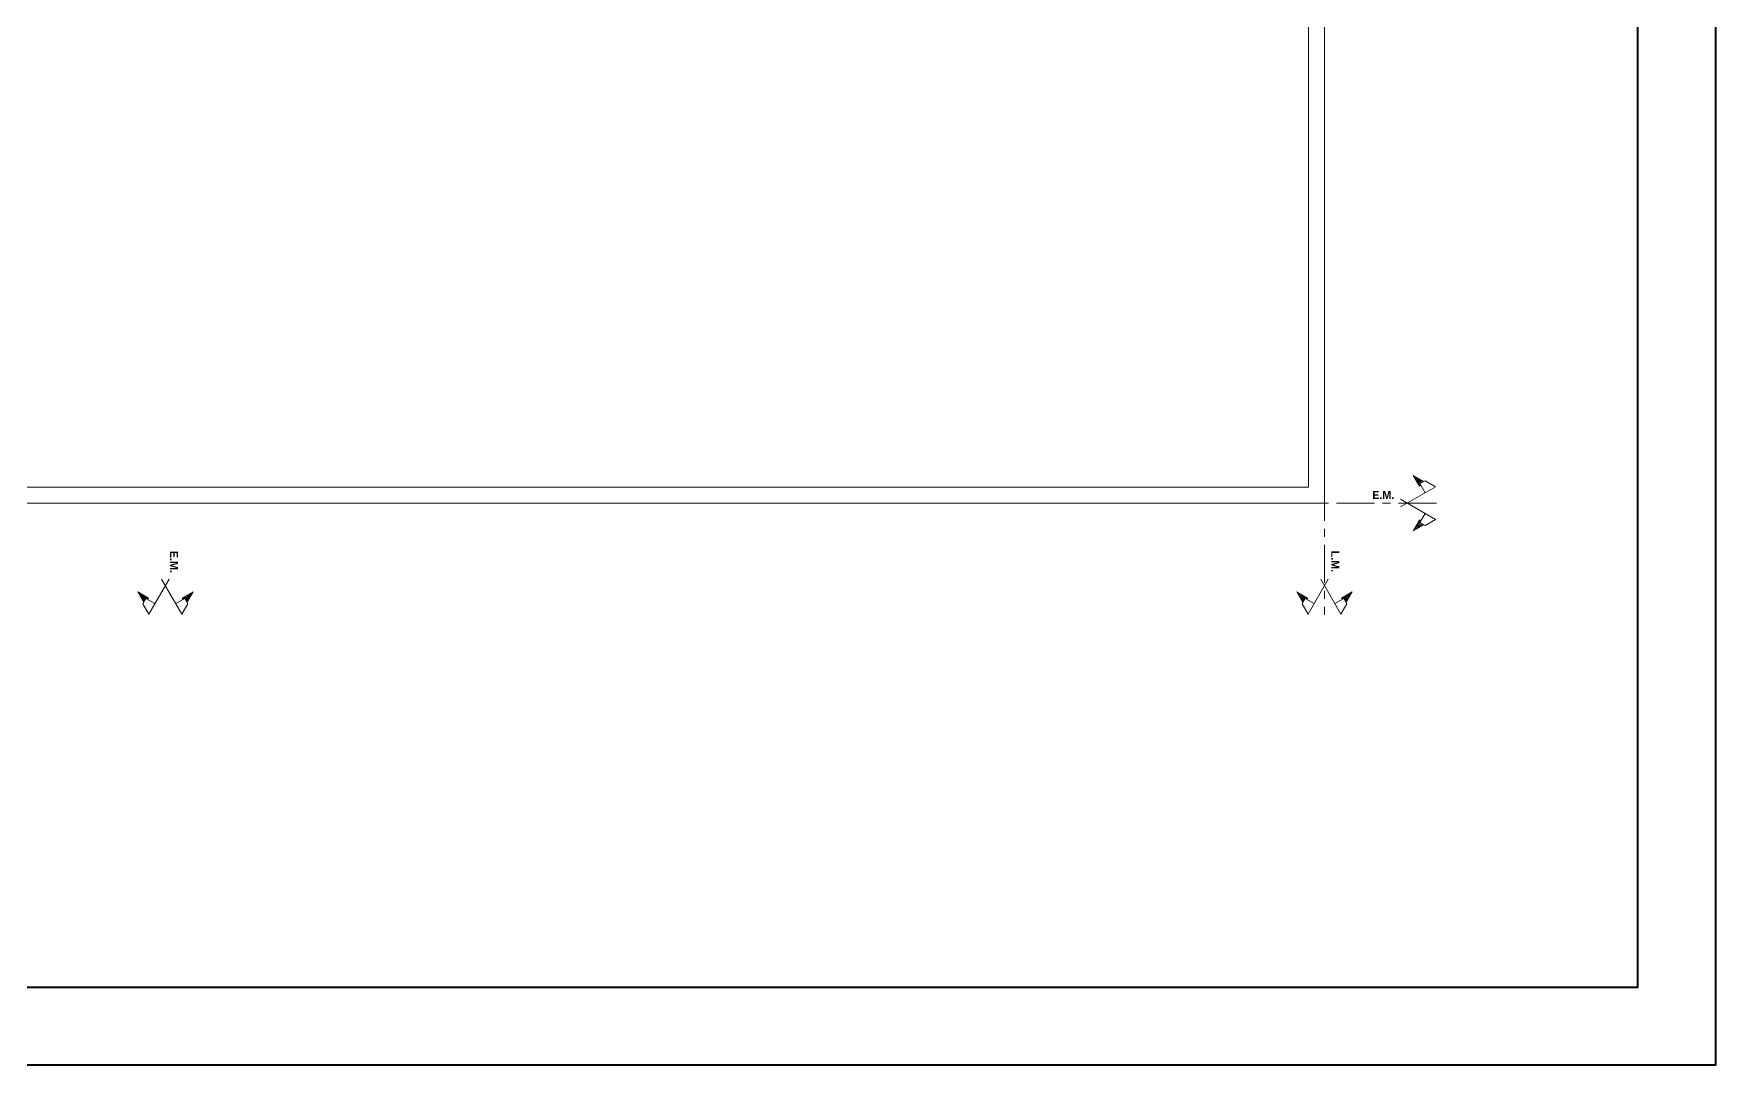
# Model space of a CAD drawing. Header units: millimetres. Extents: x 5985 to 6342, y 1020 to 1088.
# Drawn here: x 6205.26 to 6226.28, y 1055.51 to 1068.4 of the extents above; entities that cross this region are included whole.
import ezdxf

# ---------------------------------------------------------------- set-up
doc = ezdxf.new("R2010")
doc.units = ezdxf.units.MM
doc.linetypes.add('CENTER', pattern=[50.8, 31.75, -6.35, 6.35, -6.35])
for name, color, linetype, lineweight in [('02_CIVIL_EXIST', 18, 'Continuous', 30), ('07_CIVIL VISTAS MEDIA', 251, 'Continuous', 5), ('10_CIVIL EJES', 230, 'CENTER', 15), ('12_HATCH', 254, 'Continuous', 9), ('12_TEXTOS', 150, 'Continuous', 40)]:
    doc.layers.add(name, color=color, linetype=linetype, lineweight=lineweight)
doc.styles.add('JDS1', font='GOTHICB.TTF')

msp = doc.modelspace()

# ---------------------------------------------------------------- hatches: boundary and pattern name
at = {"layer": '07_CIVIL VISTAS MEDIA', "linetype": 'ByBlock', "lineweight": 9}
h = msp.add_hatch(dxfattribs=at)
h.set_pattern_fill('LINE', color=256, scale=0.09375, angle=690, style=0)
h.set_pattern_definition([(30, (6643.507757, 1038.377337), (0.005859375, -0.0101487352), [])])
h.paths.add_polyline_path([(6222.632, 1062.805), (6222.583, 1062.777), (6222.595, 1062.755), (6222.579, 1062.746), (6222.501, 1062.88)])
h = msp.add_hatch(dxfattribs=at)
h.set_pattern_fill('LINE', color=256, scale=0.09375, angle=690, style=0)
h.set_pattern_definition([(330, (6643.507757, 1112.070756), (0.005859375, 0.0101487352), [])])
h.paths.add_polyline_path([(6222.501, 1062.189), (6222.579, 1062.324), (6222.595, 1062.314), (6222.583, 1062.293), (6222.632, 1062.264)])
h = msp.add_hatch(dxfattribs=at)
h.set_pattern_fill('LINE', color=256, scale=0.09375, angle=600, style=0)
h.set_pattern_definition([(240, (6270.927721, 640.418655), (0.0101487352, -0.005859375), [])])
h.paths.add_polyline_path([(6221.046, 1061.425), (6221.181, 1061.347), (6221.171, 1061.331), (6221.15, 1061.344), (6221.121, 1061.295)])
h = msp.add_hatch(dxfattribs=at)
h.set_pattern_fill('LINE', color=256, scale=0.09375, angle=600, style=0)
h.set_pattern_definition([(300, (6197.234303, 640.418655), (-0.0101487352, -0.005859375), [])])
h.paths.add_polyline_path([(6221.662, 1061.295), (6221.634, 1061.344), (6221.612, 1061.331), (6221.603, 1061.347), (6221.737, 1061.425)])
at = {"layer": '12_HATCH', "linetype": 'ByBlock', "lineweight": 9}
h = msp.add_hatch(dxfattribs=at)
h.set_pattern_fill('LINE', color=256, scale=0.09375, angle=420, style=0)
h.set_pattern_definition([(120, (6231.063575, 1483.619068), (0.0101487352, 0.005859375), [])])
h.paths.add_polyline_path([(6206.636, 1061.295), (6206.664, 1061.344), (6206.686, 1061.331), (6206.695, 1061.347), (6206.561, 1061.425)])
h = msp.add_hatch(dxfattribs=at)
h.set_pattern_fill('LINE', color=256, scale=0.09375, angle=420, style=0)
h.set_pattern_definition([(60, (6157.370156, 1483.619068), (-0.0101487352, 0.005859375), [])])
h.paths.add_polyline_path([(6207.252, 1061.425), (6207.117, 1061.347), (6207.127, 1061.331), (6207.148, 1061.344), (6207.176, 1061.295)])

# ---------------------------------------------------------------- linework, layer by layer
at = {"layer": '02_CIVIL_EXIST', "lineweight": 40}
for points in [[(6185.452, 1084.382), (6226.276, 1084.382), (6226.276, 1055.514), (6185.452, 1055.514)], [(6187.882, 1083.41), (6225.304, 1083.41), (6225.304, 1056.486), (6187.882, 1056.486)]]:
    msp.add_lwpolyline(points, close=True, dxfattribs=at)
at = {"layer": '07_CIVIL VISTAS MEDIA'}
for p, q in [((6221.392, 1077.535), (6221.392, 1062.535)), ((6221.192, 1077.385), (6221.192, 1062.735)), ((6206.906, 1062.535), (6191.345, 1062.535)), ((6206.906, 1062.735), (6191.541, 1062.735)), ((6221.192, 1062.735), (6206.906, 1062.735)), ((6221.392, 1062.535), (6206.906, 1062.535))]:
    msp.add_line(p, q, dxfattribs=at)
at = {"layer": '07_CIVIL VISTAS MEDIA', "linetype": 'ByBlock', "lineweight": 9}
for p, q in [((6222.342, 1062.488), (6222.778, 1062.739)), ((6222.501, 1062.88), (6222.632, 1062.805)), ((6222.501, 1062.88), (6222.579, 1062.746)), ((6222.579, 1062.746), (6222.595, 1062.755)), ((6222.583, 1062.777), (6222.648, 1062.814)), ((6222.583, 1062.777), (6222.648, 1062.664)), ((6222.648, 1062.814), (6222.778, 1062.739)), ((6222.342, 1062.582), (6222.778, 1062.33)), ((6222.501, 1062.189), (6222.579, 1062.324)), ((6222.579, 1062.324), (6222.595, 1062.314)), ((6222.583, 1062.293), (6222.648, 1062.405)), ((6222.648, 1062.255), (6222.778, 1062.33)), ((6222.501, 1062.189), (6222.632, 1062.264)), ((6222.583, 1062.293), (6222.648, 1062.255)), ((6221.439, 1061.584), (6221.187, 1061.149)), ((6221.345, 1061.584), (6221.596, 1061.149)), ((6221.046, 1061.425), (6221.121, 1061.295)), ((6221.046, 1061.425), (6221.181, 1061.347)), ((6221.15, 1061.344), (6221.112, 1061.278)), ((6221.112, 1061.278), (6221.187, 1061.149)), ((6221.15, 1061.344), (6221.262, 1061.279)), ((6221.181, 1061.347), (6221.171, 1061.331)), ((6221.634, 1061.344), (6221.521, 1061.279)), ((6221.671, 1061.278), (6221.596, 1061.149)), ((6221.737, 1061.425), (6221.603, 1061.347)), ((6221.603, 1061.347), (6221.612, 1061.331)), ((6221.634, 1061.344), (6221.671, 1061.278)), ((6221.737, 1061.425), (6221.662, 1061.295))]:
    msp.add_line(p, q, dxfattribs=at)
at = {"layer": '10_CIVIL EJES', "ltscale": 0.015}
for p, q in [((6221.392, 1079.092), (6221.392, 1061.141)), ((6206.906, 1062.535), (6189.941, 1062.535)), ((6222.792, 1062.535), (6206.906, 1062.535))]:
    msp.add_line(p, q, dxfattribs=at)
at = {"layer": '12_HATCH', "linetype": 'ByBlock', "lineweight": 9}
for p, q in [((6206.953, 1061.584), (6206.702, 1061.149)), ((6206.859, 1061.584), (6207.111, 1061.149)), ((6206.561, 1061.425), (6206.636, 1061.295)), ((6206.561, 1061.425), (6206.695, 1061.347)), ((6206.664, 1061.344), (6206.627, 1061.278)), ((6206.627, 1061.278), (6206.702, 1061.149)), ((6206.664, 1061.344), (6206.777, 1061.279)), ((6206.695, 1061.347), (6206.686, 1061.331)), ((6207.148, 1061.344), (6207.036, 1061.279)), ((6207.186, 1061.278), (6207.111, 1061.149)), ((6207.252, 1061.425), (6207.117, 1061.347)), ((6207.117, 1061.347), (6207.127, 1061.331)), ((6207.148, 1061.344), (6207.186, 1061.278)), ((6207.252, 1061.425), (6207.176, 1061.295))]:
    msp.add_line(p, q, dxfattribs=at)

# ---------------------------------------------------------------- texts
at = {"layer": '12_TEXTOS', "color": 150, "insert": (6221.956, 1062.584), "char_height": 0.1, "width": 0.32371, "attachment_point": 7, "style": 'JDS1'}
msp.add_mtext('{\\W0.877602; }E.M.', dxfattribs=at)
at = {"layer": '12_TEXTOS', "color": 150, "char_height": 0.1, "width": 0.32371, "attachment_point": 7, "rotation": 270, "style": 'JDS1'}
for s, insert in [('{\\W0.877602; }E.M.', (6206.963, 1061.97)), ('L.M.', (6221.475, 1061.939))]:
    msp.add_mtext(s, dxfattribs=dict(at, insert=insert))

doc.saveas('drawing.dxf')
